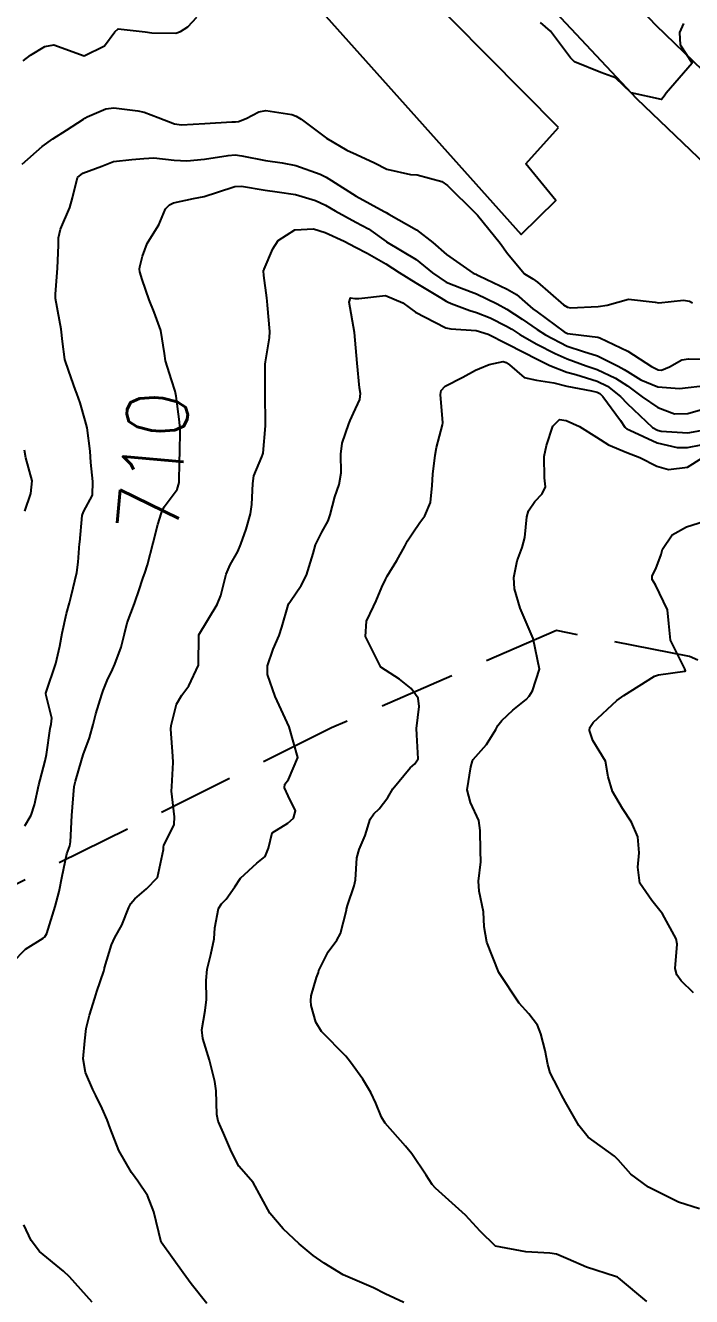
# Model space of a CAD drawing. Header units: metres. Extents: x 298520 to 308411, y 7433745 to 7450750.
# Drawn here: x 300387.3 to 300431.1, y 7448755.3 to 7448839 of the extents above; entities that cross this region are included whole.
import ezdxf
from ezdxf.enums import TextEntityAlignment as Align

# ---------------------------------------------------------------- set-up
doc = ezdxf.new("R2010")
doc.units = ezdxf.units.M
doc.header["$LTSCALE"] = 10
doc.linetypes.add('DASHED', pattern=[0.75, 0.5, -0.25])
for name, color, linetype in [('Cotas', 45, 'Continuous'), ('Curvas de Nivel 1m', 11, 'Continuous'), ('Curvas de Nivel 5m', 15, 'Continuous'), ('Edificações', 30, 'Continuous'), ('Linha Férrea', 251, 'TRACKS'), ('Vias Secundárias', 230, 'DASHED')]:
    doc.layers.add(name, color=color, linetype=linetype)
doc.styles.add('Style-STANDARD', font='STANDARD.shx')
doc.linetypes.add('TRACKS', pattern='A,0.15,[130,ltypeshp.shx,S=0.25,R=0,X=0,Y=0],0.15', length=0.3)

msp = doc.modelspace()

# ---------------------------------------------------------------- linework, layer by layer
at = {"layer": 'Curvas de Nivel 1m', "flags": 128}
for points, elevation in [([(300387.139, 7448836.624), (300387.618, 7448836.993), (300388.563, 7448837.567), (300389.154, 7448837.683), (300391.143, 7448836.95), (300392.48, 7448837.61), (300393.167, 7448838.53), (300393.377, 7448838.719), (300395.167, 7448838.524), (300395.59, 7448838.473), (300397.167, 7448838.453), (300397.488, 7448838.557), (300397.97, 7448838.872), (300398.556, 7448839.489)], 707), ([(300430.572, 7448839.079), (300430.318, 7448838.483), (300430.347, 7448837.674), (300431.143, 7448836.47), (300429.43, 7448834.495), (300429.311, 7448834.306), (300429.117, 7448834.077), (300427.123, 7448834.52), (300426.106, 7448835.509), (300425.136, 7448835.851), (300423.412, 7448836.567), (300423.145, 7448836.819), (300421.823, 7448838.583), (300421.171, 7448839.146)], 708), ([(300387.061, 7448829.832), (300388.373, 7448830.981), (300389.078, 7448831.482), (300389.992, 7448832.052), (300391.091, 7448832.786), (300391.186, 7448832.855), (300391.334, 7448832.948), (300392.563, 7448833.474), (300393.102, 7448833.524), (300394.666, 7448833.34), (300395.098, 7448833.244), (300396.005, 7448832.891), (300397.089, 7448832.467), (300397.553, 7448832.411), (300399.089, 7448832.492), (300400.86, 7448832.602), (300401.091, 7448832.606), (300401.298, 7448832.621), (300401.798, 7448832.823), (300402.638, 7448833.277), (300403.101, 7448833.361), (300404.799, 7448833.083), (300405.096, 7448832.979), (300405.41, 7448832.777), (300407.081, 7448831.544), (300408.42, 7448830.747), (300409.07, 7448830.453), (300410.246, 7448829.904), (300411.061, 7448829.504), (300412.611, 7448829.141), (300413.057, 7448829.116), (300414.68, 7448828.674), (300415.049, 7448828.415), (300416.838, 7448826.643), (300416.939, 7448826.558), (300417.021, 7448826.478), (300418.522, 7448824.625), (300418.993, 7448823.948), (300420.107, 7448822.603), (300420.65, 7448822.275), (300420.968, 7448822.067), (300422.678, 7448820.573), (300422.951, 7448820.412), (300423.148, 7448820.371), (300424.952, 7448820.446), (300425.543, 7448820.541), (300426.957, 7448820.938), (300428.719, 7448820.739), (300428.955, 7448820.702), (300430.564, 7448820.877), (300430.956, 7448820.81), (300431.17, 7448820.692)], 708), ([(300387.249, 7448786.286), (300387.65, 7448786.989), (300387.875, 7448787.672), (300388.172, 7448788.984), (300388.254, 7448789.305), (300388.589, 7448790.556), (300388.674, 7448790.979), (300388.908, 7448792.687), (300388.972, 7448792.975), (300389.016, 7448793.363), (300388.642, 7448794.857), (300388.618, 7448794.98), (300388.618, 7448795.005), (300388.644, 7448795.081), (300389.281, 7448796.971), (300389.538, 7448798.109), (300389.703, 7448798.965), (300389.988, 7448800.243), (300390.169, 7448800.958), (300390.285, 7448801.391), (300390.658, 7448802.951), (300390.75, 7448803.632), (300390.848, 7448804.863), (300390.855, 7448804.949), (300391.016, 7448806.712), (300391.108, 7448806.947), (300391.695, 7448808.046), (300391.725, 7448808.941), (300391.575, 7448810.193), (300391.543, 7448810.943), (300391.339, 7448812.462), (300391.212, 7448812.947), (300390.875, 7448814.119), (300390.66, 7448814.733), (300390.575, 7448814.955), (300390.134, 7448816.2), (300389.879, 7448816.965), (300389.725, 7448818.163), (300389.627, 7448818.97), (300389.516, 7448819.548), (300389.263, 7448820.975), (300389.249, 7448821.269), (300389.395, 7448822.974), (300389.465, 7448824.504), (300389.451, 7448824.973), (300389.589, 7448825.552), (300390.203, 7448826.962), (300390.377, 7448827.615), (300390.702, 7448828.955), (300391.056, 7448829.239), (300392.315, 7448829.683), (300393.064, 7448830.006), (300394.288, 7448830.135), (300395.066, 7448830.195), (300395.717, 7448830.243), (300397.065, 7448830.088), (300397.902, 7448830.035), (300399.066, 7448830.152), (300400.62, 7448830.388), (300401.069, 7448830.43), (300401.515, 7448830.379), (300403.065, 7448830.062), (300404.175, 7448829.904), (300405.062, 7448829.729), (300406.66, 7448829.161), (300407.055, 7448828.976), (300407.409, 7448828.756), (300409.037, 7448827.712), (300410.88, 7448826.712), (300410.974, 7448826.663), (300411.022, 7448826.639), (300411.186, 7448826.543), (300413.011, 7448825.512), (300414.079, 7448824.679), (300414.991, 7448823.874), (300416.732, 7448822.644), (300416.908, 7448822.577), (300416.972, 7448822.551), (300417.139, 7448822.47), (300418.963, 7448821.599), (300419.593, 7448821.245), (300420.313, 7448820.6), (300420.665, 7448820.309), (300420.948, 7448820.108), (300422.719, 7448818.788), (300422.934, 7448818.677), (300423.833, 7448818.561), (300424.931, 7448818.438), (300425.075, 7448818.404), (300426.918, 7448817.518), (300428.47, 7448816.504), (300428.901, 7448816.288), (300429.131, 7448816.267), (300429.655, 7448816.492), (300430.453, 7448816.941), (300430.911, 7448817.002), (300432.374, 7448816.995)], 709), ([(300399.222, 7448754.849), (300398.182, 7448756.133), (300397.654, 7448756.865), (300396.213, 7448758.88), (300395.736, 7448760.888), (300395.303, 7448761.943), (300394.668, 7448762.904), (300394.498, 7448763.14), (300394.268, 7448763.468), (300393.426, 7448764.919), (300392.848, 7448766.381), (300392.653, 7448766.927), (300392.32, 7448767.67), (300391.918, 7448768.526), (300391.725, 7448768.936), (300391.237, 7448770.048), (300391.072, 7448770.943), (300391.19, 7448772.122), (300391.275, 7448772.941), (300391.505, 7448773.825), (300391.857, 7448774.935), (300391.971, 7448775.373), (300392.43, 7448776.727), (300392.478, 7448776.883), (300392.492, 7448776.929), (300392.934, 7448778.44), (300393.158, 7448778.923), (300393.631, 7448779.748), (300394.087, 7448780.914), (300394.214, 7448781.175), (300394.481, 7448781.48), (300395.252, 7448782.138), (300395.962, 7448782.888), (300396.357, 7448784.719), (300396.36, 7448784.882), (300396.39, 7448785.017), (300396.529, 7448785.292), (300397.058, 7448786.362), (300397.079, 7448786.875), (300396.894, 7448788.552), (300396.903, 7448788.877), (300397.01, 7448790.454), (300396.978, 7448790.876), (300396.85, 7448792.647), (300396.868, 7448792.878), (300397.216, 7448794.296), (300397.567, 7448794.871), (300398.02, 7448795.495), (300398.663, 7448796.86), (300398.693, 7448798.86), (300399.898, 7448800.842), (300400.129, 7448801.431), (300400.489, 7448802.834), (300400.749, 7448803.453), (300401.246, 7448804.337), (300401.45, 7448804.823), (300401.791, 7448805.802), (300402.093, 7448806.817), (300402.177, 7448807.431), (300402.23, 7448808.816), (300402.314, 7448809.319), (300402.831, 7448810.573), (300402.905, 7448810.736), (300402.919, 7448810.809), (300403.066, 7448812.602), (300403.072, 7448812.808), (300403.055, 7448814.634), (300403.054, 7448814.808), (300403.047, 7448816.663), (300403.063, 7448816.808), (300403.336, 7448818.397), (300403.354, 7448818.806), (300403.204, 7448820.554), (300403.184, 7448820.808), (300403.168, 7448821.019), (300402.97, 7448822.505), (300402.933, 7448822.81), (300402.937, 7448822.847), (300402.975, 7448822.919), (300403.547, 7448824.249), (300403.897, 7448824.797), (300405.01, 7448825.5), (300406.221, 7448825.558), (300407.009, 7448825.319), (300408.257, 7448824.747), (300408.997, 7448824.363), (300409.756, 7448823.964), (300410.981, 7448823.257), (300411.873, 7448822.701), (300412.966, 7448822.018), (300414.606, 7448821.024), (300414.954, 7448820.802), (300415.045, 7448820.76), (300415.294, 7448820.665), (300416.506, 7448820.204), (300416.947, 7448820.072), (300417.86, 7448819.715), (300418.938, 7448819.163), (300419.277, 7448818.956), (300419.81, 7448818.607), (300420.924, 7448817.971), (300422.121, 7448817.372), (300422.91, 7448817.019), (300424.17, 7448816.557), (300424.9, 7448816.3), (300426.096, 7448815.733), (300426.89, 7448815.226), (300427.86, 7448814.51), (300428.873, 7448813.819), (300429.972, 7448813.383), (300430.867, 7448813.411), (300431.686, 7448813.653)], 711), ([(300412.166, 7448754.901), (300410.951, 7448755.485), (300410.18, 7448755.869), (300408.193, 7448756.74), (300406.938, 7448757.497), (300406.205, 7448758.001), (300405.28, 7448758.779), (300404.227, 7448759.753), (300403.348, 7448760.799), (300402.263, 7448762.81), (300401.33, 7448763.881), (300400.847, 7448764.832), (300400.301, 7448766.052), (300399.955, 7448766.844), (300399.879, 7448767.283), (300399.82, 7448768.845), (300399.735, 7448769.45), (300399.382, 7448770.85), (300398.954, 7448772.275), (300398.888, 7448772.855), (300399.111, 7448774.138), (300399.191, 7448774.852), (300399.17, 7448776.105), (300399.235, 7448776.852), (300399.487, 7448777.805), (300399.699, 7448778.848), (300399.743, 7448779.564), (300399.974, 7448780.845), (300400.181, 7448781.139), (300400.482, 7448781.463), (300401.053, 7448782.273), (300401.43, 7448782.826), (300402.513, 7448783.827), (300403.052, 7448784.271), (300403.269, 7448784.803), (300403.513, 7448785.826), (300404.548, 7448786.459), (300404.91, 7448786.785), (300405.044, 7448787.269), (300404.568, 7448788.253), (300404.329, 7448788.792), (300404.336, 7448789.031), (300404.578, 7448789.325), (300405.205, 7448790.781), (300404.623, 7448792.79), (300403.705, 7448794.799), (300403.215, 7448796.247), (300403.202, 7448796.805), (300403.578, 7448797.902), (300403.962, 7448798.797), (300404.14, 7448799.354), (300404.558, 7448800.792), (300404.605, 7448800.901), (300404.717, 7448801.073), (300405.413, 7448802.099), (300405.765, 7448802.775), (300406.202, 7448804.212), (300406.365, 7448804.766), (300406.771, 7448805.6), (300407.187, 7448806.348), (300407.332, 7448806.755), (300407.626, 7448807.926), (300407.917, 7448808.749), (300408.049, 7448809.519), (300408.024, 7448810.748), (300408.123, 7448811.464), (300408.56, 7448812.743), (300408.645, 7448812.953), (300408.863, 7448813.43), (300409.27, 7448814.341), (300409.314, 7448814.734), (300409.265, 7448815.112), (300409.1, 7448816.737), (300408.933, 7448818.74), (300408.571, 7448820.744), (300408.67, 7448821.029), (300408.955, 7448820.973), (300409.203, 7448820.984), (300410.958, 7448821.182), (300412.106, 7448820.698), (300412.947, 7448820.091), (300414.203, 7448819.415), (300414.937, 7448819.052), (300415.256, 7448818.985), (300416.935, 7448818.874), (300417.722, 7448818.632), (300418.924, 7448818.019), (300420.09, 7448817.428), (300420.909, 7448817.002), (300421.782, 7448816.581), (300422.899, 7448816.14), (300423.49, 7448815.971), (300424.893, 7448815.549), (300425.57, 7448815.22), (300426.424, 7448814.527), (300426.876, 7448814.066), (300428.534, 7448812.503), (300428.851, 7448812.32), (300429.096, 7448812.252), (300430.85, 7448812.154), (300432.572, 7448812.454)], 712), ([(300428.17, 7448754.967), (300426.29, 7448756.529), (300426.235, 7448756.571), (300426.194, 7448756.595), (300426.102, 7448756.622), (300424.2, 7448757.246), (300422.993, 7448757.774), (300422.208, 7448758.101), (300421.785, 7448758.153), (300420.209, 7448758.242), (300418.213, 7448758.62), (300417.204, 7448759.617), (300416.233, 7448760.65), (300414.26, 7448762.444), (300414.041, 7448762.672), (300413.65, 7448763.295), (300412.694, 7448764.686), (300412.291, 7448765.196), (300410.953, 7448766.71), (300410.706, 7448767.103), (300410.326, 7448768.039), (300410.009, 7448768.723), (300409.471, 7448769.599), (300408.674, 7448770.737), (300408.359, 7448771.114), (300406.752, 7448772.756), (300406.389, 7448773.358), (300406.084, 7448774.449), (300406.046, 7448774.765), (300406.083, 7448775.09), (300406.426, 7448776.301), (300406.552, 7448776.638), (300406.593, 7448776.758), (300407.204, 7448777.994), (300407.767, 7448778.747), (300408.012, 7448779.19), (300408.397, 7448780.741), (300408.408, 7448780.806), (300408.477, 7448781.038), (300408.904, 7448782.329), (300409.001, 7448782.735), (300409.088, 7448784.164), (300409.236, 7448784.733), (300409.624, 7448785.637), (300409.964, 7448786.726), (300410.196, 7448787.076), (300410.553, 7448787.403), (300411.123, 7448788.153), (300411.453, 7448788.707), (300412.587, 7448790.104), (300412.908, 7448790.369), (300413.121, 7448790.685), (300413.03, 7448792.273), (300413.018, 7448792.686), (300413.192, 7448794.13), (300413.123, 7448794.685), (300412.649, 7448795.329), (300411.893, 7448795.939), (300410.663, 7448796.72), (300409.66, 7448798.73), (300409.719, 7448799.74), (300410.177, 7448800.718), (300410.345, 7448801.089), (300410.732, 7448801.994), (300410.959, 7448802.488), (300411.082, 7448802.707), (300411.714, 7448803.74), (300412.229, 7448804.695), (300412.423, 7448805.036), (300412.772, 7448805.566), (300413.229, 7448806.234), (300413.558, 7448806.682), (300413.922, 7448807.552), (300414.03, 7448808.678), (300414.075, 7448809.422), (300414.236, 7448810.676), (300414.331, 7448811.182), (300414.718, 7448812.671), (300414.729, 7448812.797), (300414.583, 7448814.673), (300414.62, 7448814.938), (300414.888, 7448815.204), (300416.058, 7448815.816), (300416.899, 7448816.26), (300417.155, 7448816.383), (300417.787, 7448816.631), (300418.701, 7448816.827), (300418.905, 7448816.764), (300419.115, 7448816.617), (300420.08, 7448815.788), (300420.893, 7448815.609), (300422.043, 7448815.427), (300422.889, 7448815.218), (300424.529, 7448814.911), (300424.886, 7448814.819), (300425.068, 7448814.731), (300425.276, 7448814.544), (300426.431, 7448812.955), (300426.704, 7448812.522), (300426.776, 7448812.445), (300426.852, 7448812.408), (300427.051, 7448812.318), (300428.843, 7448811.489), (300430.145, 7448811.182), (300430.84, 7448811.17), (300431.725, 7448811.35)], 713), ([(300431.629, 7448761.079), (300430.249, 7448761.523), (300428.263, 7448762.5), (300427.105, 7448763.351), (300426.281, 7448764.297), (300426.032, 7448764.533), (300424.302, 7448765.795), (300423.692, 7448766.556), (300422.799, 7448768.094), (300422.556, 7448768.568), (300422.337, 7448769.006), (300421.804, 7448770.035), (300421.644, 7448770.581), (300421.465, 7448771.485), (300421.192, 7448772.588), (300420.966, 7448773.168), (300420.396, 7448773.909), (300419.767, 7448774.606), (300418.433, 7448776.62), (300417.645, 7448778.628), (300417.451, 7448779.642), (300417.417, 7448780.631), (300417.14, 7448781.987), (300417.083, 7448782.634), (300417.237, 7448783.911), (300417.216, 7448784.633), (300417.196, 7448785.974), (300417.11, 7448786.634), (300416.561, 7448787.819), (300416.347, 7448788.643), (300416.588, 7448790.173), (300416.683, 7448790.548), (300416.741, 7448790.639), (300417.605, 7448791.633), (300418.228, 7448792.624), (300418.363, 7448792.885), (300418.629, 7448793.222), (300419.353, 7448793.895), (300420.214, 7448794.604), (300420.429, 7448794.818), (300420.648, 7448795.155), (300421.108, 7448796.593), (300420.693, 7448798.6), (300419.83, 7448800.609), (300419.461, 7448801.883), (300419.412, 7448802.613), (300419.636, 7448803.73), (300419.958, 7448804.608), (300420.127, 7448805.249), (300420.275, 7448806.605), (300420.379, 7448807.014), (300420.798, 7448807.626), (300421.274, 7448808.125), (300421.498, 7448808.59), (300421.419, 7448809.191), (300421.413, 7448810.591), (300421.564, 7448811.313), (300421.967, 7448812.583), (300422.412, 7448813.022), (300422.859, 7448812.965), (300423.729, 7448812.561), (300424.846, 7448811.864), (300425.647, 7448811.344), (300426.836, 7448810.842), (300427.701, 7448810.511), (300428.828, 7448809.96), (300429.577, 7448809.741), (300430.827, 7448809.886), (300431.786, 7448810.466)], 714), ([(300387.247, 7448806.995), (300387.643, 7448808.148), (300387.714, 7448808.991), (300387.317, 7448810.506), (300387.221, 7448810.996)], 708)]:
    msp.add_lwpolyline(points, dxfattribs=dict(at, elevation=elevation))
at = {"layer": 'Curvas de Nivel 5m', "flags": 128}
for points, elevation in [([(300386.436, 7448777.29), (300387.282, 7448778.154), (300388.452, 7448778.886), (300388.554, 7448778.978), (300388.683, 7448779.204), (300389.231, 7448780.969), (300389.502, 7448781.951), (300389.692, 7448782.962), (300390.004, 7448784.444), (300390.193, 7448784.955), (300390.253, 7448785.228), (300390.329, 7448786.953), (300390.491, 7448788.87), (300390.5, 7448788.951), (300390.576, 7448789.229), (300390.964, 7448790.572), (300391.087, 7448790.945), (300391.49, 7448792.061), (300391.731, 7448792.939), (300391.91, 7448793.657), (300392.304, 7448794.933), (300392.385, 7448795.193), (300392.652, 7448795.845), (300393.014, 7448796.572), (300393.162, 7448796.925), (300393.568, 7448798.033), (300393.797, 7448798.919), (300393.969, 7448799.649), (300394.45, 7448800.913), (300394.526, 7448801.101), (300394.724, 7448801.673), (300395.03, 7448802.614), (300395.127, 7448802.904), (300395.315, 7448803.467), (300395.682, 7448804.896), (300395.987, 7448806.103), (300396.225, 7448806.888), (300396.398, 7448807.275), (300396.797, 7448807.799), (300397.266, 7448808.415), (300397.397, 7448808.874), (300397.419, 7448810.282), (300397.43, 7448810.874), (300397.453, 7448812.275), (300397.409, 7448812.875), (300397.197, 7448814.56), (300397.138, 7448814.877), (300396.89, 7448815.627), (300396.504, 7448816.884), (300396.437, 7448817.358), (300396.178, 7448818.888), (300395.743, 7448820.094), (300395.424, 7448820.895), (300394.966, 7448822.236), (300394.797, 7448822.728), (300394.791, 7448822.903), (300394.813, 7448823.065), (300394.986, 7448823.761), (300395.286, 7448824.61), (300395.47, 7448824.895), (300396.067, 7448825.835), (300396.49, 7448826.885), (300396.752, 7448827.158), (300397.029, 7448827.282), (300398.344, 7448827.556), (300399.035, 7448827.694), (300399.917, 7448827.97), (300401.046, 7448828.362), (300401.493, 7448828.379), (300403.042, 7448828.109), (300403.838, 7448828.001), (300405.039, 7448827.831), (300406.363, 7448827.437), (300407.028, 7448827.118), (300407.653, 7448826.754), (300409.016, 7448826.014), (300409.842, 7448825.558), (300411.003, 7448824.732), (300411.04, 7448824.71), (300412.986, 7448823.543), (300414.063, 7448822.679), (300414.967, 7448822.063), (300415.966, 7448821.658), (300416.959, 7448821.286), (300418.322, 7448820.626), (300418.949, 7448820.276), (300419.966, 7448819.628), (300420.936, 7448818.946), (300421.491, 7448818.584), (300422.922, 7448817.851), (300423.989, 7448817.487), (300424.913, 7448817.202), (300426.27, 7448816.529), (300426.679, 7448816.301), (300426.899, 7448816.169), (300427.776, 7448815.629), (300428.89, 7448815.177), (300430.309, 7448815.066), (300430.889, 7448815.136), (300431.642, 7448815.221)], 710), ([(300431.239, 7448775.295), (300430.419, 7448776.091), (300430.132, 7448776.483), (300430.017, 7448776.897), (300430.163, 7448778.483), (300430.095, 7448778.846), (300429.186, 7448780.493), (300428.486, 7448781.364), (300427.709, 7448782.512), (300427.567, 7448783.568), (300427.658, 7448784.513), (300427.577, 7448785.558), (300427.162, 7448786.521), (300426.556, 7448787.427), (300425.904, 7448788.537), (300425.623, 7448789.499), (300425.435, 7448790.542), (300424.613, 7448791.9), (300424.39, 7448792.552), (300424.42, 7448792.757), (300424.628, 7448793.074), (300426.177, 7448794.527), (300426.646, 7448794.85), (300427.659, 7448795.504), (300428.659, 7448796.123), (300428.938, 7448796.219), (300430.663, 7448796.448), (300430.711, 7448796.479), (300430.665, 7448796.612), (300429.71, 7448798.49), (300429.609, 7448799.586), (300429.517, 7448800.492), (300428.729, 7448802.137), (300428.52, 7448802.502), (300428.507, 7448802.732), (300428.743, 7448803.201), (300429.108, 7448804.146), (300429.189, 7448804.496), (300429.826, 7448805.436), (300430.778, 7448805.961), (300432.361, 7448806.456)], 715), ([(300391.68, 7448754.937), (300390.187, 7448756.598), (300389.79, 7448756.964), (300388.206, 7448758.278), (300387.651, 7448758.986), (300387.186, 7448760.033)], 710)]:
    msp.add_lwpolyline(points, dxfattribs=dict(at, elevation=elevation))
at = {"layer": 'Edificações'}
msp.add_lwpolyline([(300422.353, 7448832.236), (300410.741, 7448843.966), (300407.046, 7448839.573), (300419.892, 7448825.186), (300422.179, 7448827.426), (300420.199, 7448829.854)], close=True, dxfattribs=at)
at = {"layer": 'Linha Férrea', "flags": 128}
for points in [[(298729.261, 7450749.95), (298734.809, 7450730.65), (298742.343, 7450703.451), (298750.119, 7450676.237), (298757.889, 7450649.199), (298765.189, 7450623.712), (298769.985, 7450606.424), (298776.494, 7450583.287), (298783.055, 7450560.248), (298788.164, 7450542.214), (298793.821, 7450521.584), (298798.125, 7450506.606), (298804.386, 7450484.418), (298809.295, 7450466.837), (298814.551, 7450448.858), (298819.559, 7450431.225), (298826.267, 7450408.649), (298831.926, 7450389.314), (298837.135, 7450370.779), (298842.092, 7450352.398), (298847.802, 7450331.823), (298852.149, 7450316.412), (298858.34, 7450294.769), (298862.969, 7450278.965), (298867.952, 7450260.088), (298870.924, 7450249.95), (298873.722, 7450238.982), (298878.355, 7450222.697), (298882.025, 7450210.358), (298885.603, 7450197.651), (298890.189, 7450181.049), (298894.637, 7450166.006), (298898.995, 7450149.812), (298904.361, 7450131.79), (298908.122, 7450117.709), (298911.93, 7450103.946), (298916.104, 7450089.039), (298920.554, 7450073.399), (298923.212, 7450064.319), (298926.468, 7450052.577), (298930.321, 7450038.956), (298934.723, 7450023.223), (298938.252, 7450011.622), (298941.509, 7449999.193), (298944.399, 7449989.651), (298947.701, 7449977.682), (298952.335, 7449961.49), (298956.967, 7449946.581), (298961.92, 7449929.017), (298965.909, 7449915.258), (298970.082, 7449900.905), (298973.936, 7449887.787), (298977.788, 7449874.853), (298981.549, 7449862.469), (298986.366, 7449847.197), (298989.852, 7449836.37), (298994.575, 7449822.337), (298999.437, 7449807.292), (299004.068, 7449794.269), (299008.7, 7449781.657), (299013.057, 7449770.328), (299018.285, 7449757.718), (299022.322, 7449748.037), (299026.817, 7449737.63), (299031.861, 7449726.852), (299036.814, 7449716.896), (299043.096, 7449705.205), (299047.821, 7449696.534), (299054.335, 7449685.572), (299060.664, 7449675.852), (299069.469, 7449663.104), (299077.541, 7449652.872), (299085.429, 7449643.336), (299089.832, 7449637.784), (299098.728, 7449628.561), (299107.993, 7449618.793), (299117.442, 7449610.031), (299127.077, 7449601.223), (299138.453, 7449591.782), (299150.409, 7449582.651), (299162.779, 7449573.982), (299174.004, 7449567.002), (299185.962, 7449560.295), (299199.698, 7449553.222), (299213.253, 7449547.024), (299227.033, 7449541.5), (299241.999, 7449536.525), (299258.424, 7449531.831), (299277.224, 7449527.814), (299295.935, 7449525.032), (299311.589, 7449523.57), (299326.876, 7449522.883), (299340.975, 7449522.747), (299353.572, 7449523.111), (299369.274, 7449524.069), (299382.826, 7449525.211), (299396.609, 7449526.717), (299414.178, 7449529.501), (299430.969, 7449532.603), (299440.142, 7449534.839), (299451.094, 7449537.487), (299469.666, 7449542.917), (299486.963, 7449547.755), (299510.376, 7449554.83), (299531.414, 7449561.037), (299544.903, 7449564.894), (299559.186, 7449569.068), (299590.197, 7449576.665), (299616.417, 7449582.259), (299645.03, 7449585.805), (299675.251, 7449587.635), (299705.522, 7449586.259), (299732.882, 7449582.825), (299762.581, 7449576.088), (299791.888, 7449566.944), (299816.217, 7449556.896), (299840.774, 7449544.781), (299859.676, 7449534.387), (299878.529, 7449521.308), (299897.376, 7449507.135), (299919.538, 7449486.991), (299927.658, 7449478.626), (299947.133, 7449456.962), (299961.499, 7449437.961), (299971.137, 7449424.784), (299981.869, 7449408.322), (299997.595, 7449383.682), (300016.228, 7449354.96), (300035.864, 7449324.687), (300055.136, 7449295.587), (300073.232, 7449268.397), (300085.868, 7449249.95), (300089.501, 7449244.778), (300101.211, 7449227.647), (300111.197, 7449214.14), (300124.752, 7449194.736), (300135.909, 7449179.759), (300148.296, 7449162.129), (300160.805, 7449144.566), (300173.129, 7449128.481), (300185.523, 7449112.088), (300198.402, 7449095.758), (300207.462, 7449083.98), (300220.094, 7449068.515), (300233.468, 7449051.744), (300246.778, 7449035.349), (300263.478, 7449015.076), (300277.526, 7448998.444), (300292.814, 7448981.501), (300306.688, 7448964.856), (300324.623, 7448944.393), (300340.398, 7448926.517), (300357.9, 7448907.843), (300372.755, 7448891.817), (300392.041, 7448871.054), (300410.717, 7448852.066), (300427.475, 7448834.137), (300439.245, 7448822.858), (300454.898, 7448806.525), (300473.448, 7448788.164), (300493.111, 7448768.808), (300511.705, 7448749.95), (300518.198, 7448743.612), (300525.672, 7448735.984), (300530.889, 7448730.361), (300538.141, 7448723.284), (300543.771, 7448717.624), (300548.924, 7448711.903), (300554.778, 7448706.093), (300562.444, 7448698.573), (300570.483, 7448690.198), (300580.06, 7448680.508), (300590.013, 7448670.628), (300599.102, 7448661.391), (300608.565, 7448651.702), (300616.68, 7448643.32), (300625.581, 7448633.859), (300633.62, 7448625.859), (300641.21, 7448617.858), (300649.582, 7448609.897), (300659.386, 7448599.72), (300667.387, 7448591.231), (300676.098, 7448582.784), (300683.871, 7448574.669), (300691.725, 7448567.153), (300703.33, 7448554.876), (300711.744, 7448546.351), (300718.093, 7448539.767), (300726.506, 7448530.983), (300733.153, 7448523.695), (300741.152, 7448514.418), (300747.426, 7448507.242), (300750.054, 7448504.018), (300758.169, 7448493.99), (300764.854, 7448485.238), (300772.251, 7448475.55), (300781.114, 7448462.855), (300788.178, 7448452.147), (300795.99, 7448439.115), (300802.712, 7448427.661), (300809.137, 7448414.665), (300814.959, 7448402.42), (300819.763, 7448391.601), (300824.722, 7448378.533), (300829.079, 7448366.59), (300833.249, 7448353.858), (300836.592, 7448342.438), (300839.822, 7448330.572), (300842.678, 7448317.912), (300845.758, 7448304.202), (300848.387, 7448291.169), (300849.927, 7448279.903), (300851.843, 7448266.756), (300852.632, 7448254.174), (300852.974, 7448249.95), (300853.718, 7448237.64), (300853.896, 7448226.066), (300854.164, 7448215.145), (300853.836, 7448203.832), (300853.598, 7448192.905), (300852.795, 7448182.25), (300851.991, 7448170.79), (300850.801, 7448159.302), (300849.223, 7448146.768), (300848.151, 7448135.486), (300846.96, 7448124.114), (300845.442, 7448113.546), (300844.222, 7448102.204), (300842.288, 7448090.385), (300840.978, 7448078.33), (300839.608, 7448068.386), (300838.209, 7448056.39), (300836.541, 7448045.166), (300835.023, 7448032.665), (300833.535, 7448020.341), (300832.284, 7448009.205), (300831.094, 7447998.637), (300829.874, 7447985.926), (300828.432, 7447973.713), (300826.546, 7447955.639), (300825.162, 7447943.391), (300824.986, 7447942.247), (300823.836, 7447930.96), (300822.657, 7447919.829), (300821.593, 7447909.075), (300820.243, 7447895.408), (300819.533, 7447885.934), (300818.679, 7447872.07), (300818.298, 7447858.799), (300817.927, 7447851.916), (300817.786, 7447841.862), (300817.933, 7447833.489), (300818.516, 7447815.843), (300820.361, 7447795.876), (300822.449, 7447776.733), (300825.922, 7447758.996), (300827.722, 7447750.217), (300828.687, 7447743.229), (300830.467, 7447731.539), (300833.751, 7447711.152), (300838.977, 7447681.969), (300842.161, 7447664.851), (300846.249, 7447643.566), (300856.898, 7447587.933), (300861.3, 7447564.706), (300863.731, 7447552.015), (300867.081, 7447534.8), (300870.251, 7447518.153), (300879.139, 7447471.406), (300882.717, 7447452.426), (300886.196, 7447433.436), (300890.621, 7447408.952), (300893.065, 7447393.996), (300894.895, 7447382.534), (300896.018, 7447374.923), (300897.056, 7447367.88), (300898.671, 7447355.202), (300899.884, 7447344.173), (300901.155, 7447328.57), (300902.425, 7447306.17), (300902.632, 7447290.927), (300902.643, 7447274.906), (300901.209, 7447249.806), (300899.894, 7447235.454), (300897.424, 7447214.973), (300896.24, 7447207.108, -0.017609), (300893.245, 7447191.067), (300890.79, 7447180.008), (300886.347, 7447162.337), (300883.122, 7447151.267), (300877.521, 7447133.871), (300873.858, 7447123.752), (300865.532, 7447103.056), (300859.822, 7447090.388), (300850.503, 7447071.406), (300846.315, 7447063.106), (300836.805, 7447045.834), (300827.664, 7447031.197), (300815.395, 7447013.014), (300803.069, 7446996.228), (300792.968, 7446983.245), (300781.446, 7446969.292), (300759.63, 7446945.435), (300748.36, 7446933.669), (300737.301, 7446922.447), (300720.178, 7446905.644), (300707.821, 7446893.561), (300697.057, 7446883.028), (300686.376, 7446872.224), (300676.506, 7446862.329), (300660.145, 7446845.845), (300651.989, 7446837.638), (300637.917, 7446823.835), (300624.102, 7446810.419), (300614.955, 7446801.573), (300610.107, 7446796.538), (300599.124, 7446785.64, 0.017844), (300588.776, 7446774.611), (300582.973, 7446768.596), (300572.807, 7446757.15), (300570.635, 7446754.423, -0.018804), (300566.868, 7446749.902, -0.021463), (300565.197, 7446747.771, 0.014089), (300560.744, 7446742.236), (300556.818, 7446737.065), (300549.018, 7446726.402), (300544.903, 7446720.152), (300542.989, 7446717.435), (300540.702, 7446714.014), (300534.516, 7446704.131), (300528.813, 7446694.775), (300525.37, 7446688.688), (300519.775, 7446678.443, 0.017217), (300513.559, 7446666.068), (300510.115, 7446659.471), (300505.35, 7446648.44), (300501.39, 7446638.953, 0.017957), (300498.447, 7446631.125), (300492.383, 7446614.647), (300488.086, 7446600.958), (300484.889, 7446590.082), (300482.448, 7446580.533), (300479.028, 7446566.174), (300474.999, 7446546.195), (300472.245, 7446530.076), (300469.723, 7446510.133), (300467.649, 7446494.09), (300465.343, 7446472.628), (300462.509, 7446448.283), (300460.589, 7446427.75), (300458.173, 7446403.459), (300455.716, 7446377.743), (300453.679, 7446357.578), (300451.179, 7446331.957), (300448.408, 7446302.907), (300446.096, 7446278.461), (300443.948, 7446255.986), (300443.327, 7446249.95), (300441.921, 7446236.026), (300439.714, 7446214.959), (300437.145, 7446189.663), (300434.772, 7446164.489), (300432.986, 7446145.942), (300427.675, 7446092.019), (300425.457, 7446069.071), (300422.052, 7446034.05), (300420.454, 7446017.74), (300416.946, 7445981.751), (300414.159, 7445952.95), (300410.686, 7445916.311), (300408.437, 7445891.812), (300405.718, 7445868.171), (300403.766, 7445842.739), (300401.654, 7445818.651), (300400.337, 7445806.143), (300399.876, 7445801.282), (300399.266, 7445794.558)], [(298905.363, 7450145.031), (298910.207, 7450124.873), (298915.002, 7450108.012), (298921.739, 7450085.266), (298926.98, 7450064.83), (298931.003, 7450051.742), (298934.224, 7450039.953), (298937.65, 7450027.983), (298940.458, 7450017.786), (298943.206, 7450008.624), (298945.866, 7449998.811), (298948.85, 7449988.084), (298952.218, 7449977.183), (298954.849, 7449967.637), (298957.892, 7449956.733), (298961.763, 7449943.848), (298964.896, 7449932.558), (298968.973, 7449920.293), (298972.372, 7449908.382), (298975.8, 7449896.208), (298979.287, 7449884.682), (298982.035, 7449875.079), (298985.463, 7449863.464), (298988.891, 7449853.475), (298994.252, 7449836.792), (298999.642, 7449820.007), (299004.122, 7449806.223), (299009.577, 7449791.55), (299017.072, 7449771.922), (299023.852, 7449755.78), (299031.351, 7449735.099), (299042.615, 7449714.768), (299049.157, 7449702.257), (299057.947, 7449687.795), (299067.128, 7449674.025), (299074.388, 7449663.764), (299083.266, 7449652.271), (299093.226, 7449640.21), (299104.865, 7449628.3), (299116.059, 7449616.929), (299127.188, 7449606.965), (299134.846, 7449600.398), (299146.061, 7449590.999), (299159.8, 7449581.134), (299172.881, 7449572.672), (299188.754, 7449563.553), (299203.487, 7449555.781), (299219.692, 7449548.782), (299229.285, 7449544.979), (299249.695, 7449538.196), (299264.418, 7449534.22), (299286.841, 7449530.183), (299305.276, 7449527.832), (299319.472, 7449527.113), (299340.209, 7449526.73), (299362.575, 7449527.496), (299380.335, 7449528.889), (299402.027, 7449531.43), (299418.393, 7449534.55), (299439.271, 7449538.773), (299455.546, 7449542.61), (299468.219, 7449546.447), (299486.071, 7449551.679), (299502.678, 7449556.429), (299521.873, 7449562.476), (299544.903, 7449569.511), (299558.765, 7449572.874), (299572.65, 7449576.475), (299589.389, 7449580.647), (299603.615, 7449583.903), (299623.713, 7449587.445), (299640.449, 7449589.67), (299657.813, 7449590.983), (299675.925, 7449591.554), (299694.255, 7449591.042), (299708.541, 7449590.126), (299722.182, 7449588.244), (299738.919, 7449585.56), (299759.653, 7449580.821), (299775.25, 7449576.474), (299786.436, 7449572.94), (299797.015, 7449569.282), (299807.003, 7449565.52), (299816.424, 7449561.561), (299823.596, 7449557.979), (299834.148, 7449553.022), (299842.943, 7449548.641), (299850.946, 7449544.045), (299857.58, 7449540.07), (299867.592, 7449534.039), (299879.685, 7449526.144), (299888.765, 7449519.647), (299901.686, 7449509.708), (299911.305, 7449500.703), (299920.635, 7449492.515), (299928.708, 7449484.626), (299935.814, 7449476.733), (299943.925, 7449467.258), (299951.104, 7449459.003), (299957.671, 7449450.784), (299963.484, 7449442.67), (299970.77, 7449432.303), (299976.475, 7449423.904), (299982.432, 7449414.862), (299988.891, 7449404.85), (299995.852, 7449394.443), (300002.312, 7449383.928), (300010.887, 7449370.223), (300018.781, 7449358.239), (300026.569, 7449345.892), (300033.388, 7449335.88), (300041.176, 7449324.037), (300049.358, 7449311.838), (300057.288, 7449299.745), (300065.47, 7449287.364), (300073.508, 7449275.701), (300081.011, 7449264.541), (300090.196, 7449251.298), (300091.164, 7449249.95), (300100.525, 7449236.167), (300109.403, 7449223.951), (300117.162, 7449213.187), (300127.336, 7449198.457), (300139.6, 7449181.446), (300149.952, 7449166.72), (300159.813, 7449153.466), (300168.75, 7449141.382), (300179.779, 7449126.346), (300190.932, 7449112.414), (300203.876, 7449095.222), (300217.308, 7449078.587), (300230.374, 7449062.005), (300242.887, 7449046.162), (300256.877, 7449029.774), (300272.777, 7449010.921), (300288.309, 7448992.868), (300306.303, 7448971.97), (300322.512, 7448953.54), (300337.055, 7448937.024), (300349.196, 7448923.521), (300363.433, 7448907.803), (300372.178, 7448898.27), (300387.649, 7448881.624), (300402.322, 7448866.086), (300417.298, 7448851.105), (300428.763, 7448838.962), (300440.716, 7448827.379), (300454.398, 7448813.148), (300467.461, 7448800.639), (300481.638, 7448785.533), (300502.227, 7448765.254), (300514.06, 7448753.852), (300517.826, 7448749.95), (300528.275, 7448738.976), (300540.783, 7448726.333), (300551.364, 7448715.261), (300568.358, 7448698.083), (300580.431, 7448686.447), (300591.073, 7448675.242), (300605.822, 7448659.996), (300619.827, 7448645.871), (300631.531, 7448633.85), (300641.93, 7448623.388), (300651.196, 7448614.132), (300663.21, 7448601.736), (300675.654, 7448588.967), (300686.366, 7448579.136), (300697.132, 7448567.001), (300714.307, 7448549.82), (300728.065, 7448535.254), (300742.189, 7448519.954), (300754.02, 7448506), (300763.608, 7448493.67), (300772.134, 7448482.969), (300781.594, 7448469.905), (300789.873, 7448457.453), (300798.087, 7448444.138), (300806.367, 7448430.378), (300809.353, 7448423.731), (300815.826, 7448410.715), (300822.176, 7448396.83), (300827.777, 7448382.459), (300832.26, 7448369.325), (300838.297, 7448352.647), (300842.655, 7448335.903), (300846.951, 7448318.72), (300850.061, 7448305.153), (300853.485, 7448286.05), (300855.912, 7448269.922), (300857.341, 7448249.95), (300858.33, 7448231.606), (300857.942, 7448206.205), (300856.925, 7448178.368), (300854.333, 7448156.855), (300851.333, 7448129.708), (300849.095, 7448108.502), (300845.739, 7448085.317), (300843.044, 7448064.17), (300840.396, 7448043.097), (300838.567, 7448030.951), (300837.041, 7448016.016), (300835.11, 7447994.958), (300832.975, 7447975.28), (300830.738, 7447953.623), (300829.108, 7447937.188), (300828.366, 7447933.435), (300827.045, 7447924.743), (300825.629, 7447910.191), (300824.268, 7447895.589), (300822.966, 7447881.617), (300821.953, 7447863.074), (300821.73, 7447846.352), (300821.738, 7447838.346), (300822.298, 7447822.796), (300823.264, 7447806.625), (300824.128, 7447792.391), (300826.211, 7447777.691), (300829.715, 7447760.435), (300831.501, 7447751.07), (300833.495, 7447738.255), (300836.415, 7447720.056), (300862.711, 7447579.549), (300879.787, 7447489.912), (300882.904, 7447473.371), (300886.736, 7447453.399), (300891.84, 7447425.61), (300894.824, 7447408.419), (300897.501, 7447392.308), (300900.259, 7447374.699), (300902.627, 7447356.768), (300903.989, 7447344.999), (300904.86, 7447335.88), (300905.847, 7447322.28), (300906.291, 7447313.022), (300906.573, 7447308.418), (300906.759, 7447298.893), (300906.88, 7447292.725, -0.006984), (300906.844, 7447284.829), (300906.695, 7447276.838), (300906.36, 7447267.883), (300905.744, 7447256.667), (300905.23, 7447249.95), (300904.292, 7447239.525), (300903.012, 7447227.25), (300901.034, 7447212.309), (300899.543, 7447202.921, -0.011988), (300897.909, 7447194.02), (300894.997, 7447180.769), (300891.356, 7447165.387), (300887.457, 7447151.115), (300883.301, 7447137.652), (300876.75, 7447119.219), (300874.099, 7447111.988), (300871.749, 7447106.138, -0.018309), (300868.914, 7447099.764, 0.011681), (300865.826, 7447093.061), (300860.469, 7447081.825), (300851.72, 7447064.422), (300846.208, 7447053.937), (300843.033, 7447048.479), (300836.89, 7447038.137), (300827.206, 7447022.921), (300821.11, 7447014.014), (300814.857, 7447005.089), (300809.628, 7446998.099), (300801.236, 7446986.884), (300791.122, 7446974.407), (300781.425, 7446962.969), (300774.943, 7446955.767), (300762.88, 7446942.762), (300751.299, 7446930.933), (300734.873, 7446914.565), (300727.949, 7446907.628), (300717.868, 7446897.443), (300705.6, 7446885.783), (300698.716, 7446879.048), (300668.127, 7446848.06), (300640.994, 7446821.407), (300627.442, 7446808.23), (300610.345, 7446790.697), (300597.443, 7446778.155), (300592.334, 7446772.486), (300571.229, 7446748.595), (300567.705, 7446744.65), (300564.743, 7446740.8), (300562.62, 7446737.769), (300551.356, 7446722.391), (300544.903, 7446712.981), (300541.869, 7446707.917), (300539.497, 7446704.103, 0.003437), (300530.37, 7446689.205, 0.010632), (300522.744, 7446675.931, 0.016565), (300518.05, 7446666.625, -0.011698), (300511.771, 7446653.868, 0.029635), (300510.132, 7446650.211), (300505.481, 7446638.898), (300500.314, 7446625.471), (300492.316, 7446601.197), (300488.229, 7446587.047), (300485.297, 7446575.185), (300482.347, 7446562.473), (300481.087, 7446556.089, 0.004599), (300479.148, 7446545.763), (300476.443, 7446530.265), (300474.645, 7446518.085), (300472.755, 7446502.987), (300471.297, 7446490.618), (300469.17, 7446472.092), (300467.901, 7446459.793), (300466.767, 7446449.806), (300465.445, 7446435.701), (300463.191, 7446412.592), (300462.659, 7446405.266), (300461.606, 7446397.228), (300459.608, 7446375.419), (300458.167, 7446361.3), (300456.938, 7446349.283), (300454.601, 7446324.341), (300452.383, 7446301.27), (300450.408, 7446280.731), (300448.612, 7446261.944), (300447.444, 7446249.79), (300445.943, 7446235.321), (300443.682, 7446213.965), (300443.009, 7446207.561), (300441.275, 7446189.511), (300439.198, 7446168.049), (300436.473, 7446140.607), (300434.029, 7446115.856), (300431.015, 7446085.098), (300427.797, 7446052.837), (300425.199, 7446025.415), (300423.636, 7446009.727), (300422.457, 7445994.573), (300421.615, 7445989.53), (300419.286, 7445963.664), (300415.807, 7445928.192), (300414.69, 7445917.527), (300413.782, 7445904.921), (300412.247, 7445888.391), (300411.949, 7445886.157), (300411.266, 7445881.618), (300410.692, 7445876.189), (300409.038, 7445857.286), (300407.606, 7445838.578), (300405.212, 7445812.517), (300404.532, 7445804.524), (300403.437, 7445794.141)]]:
    msp.add_lwpolyline(points, format="xyb", dxfattribs=at)
at = {"layer": 'Vias Secundárias'}
msp.add_lwpolyline([(300581.839, 7448671.4), (300579.435, 7448668.198), (300577.208, 7448665.085), (300571.865, 7448665.974), (300563.137, 7448675.314), (300537.908, 7448701.248), (300521.862, 7448716.056), (300504.394, 7448736.372), (300479.086, 7448759.802), (300453.149, 7448784.223), (300438.436, 7448794.311), (300430.956, 7448797.424), (300422.208, 7448799.125), (300407.424, 7448792.721), (300376.498, 7448777.384), (300360.718, 7448767.3), (300352.435, 7448759.562), (300337.996, 7448746.093), (300328.896, 7448737.169), (300313.756, 7448723.115), (300305.903, 7448714.176)], dxfattribs=at)

# ---------------------------------------------------------------- texts
at = {"layer": 'Cotas', "style": 'Style-STANDARD'}
msp.add_text('710', height=4, rotation=85.07186, dxfattribs=at).set_placement((300395.679, 7448810.249, 710), align=Align.MIDDLE_CENTER)

doc.saveas('drawing.dxf')
